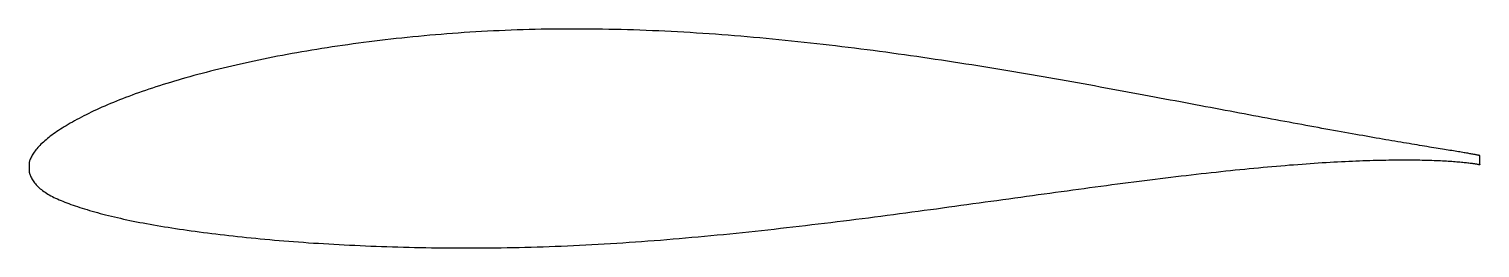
# Model space of a CAD drawing. Header units: metres. Extents: x -14.7 to 29.8, y -2.5 to 4.2.
import ezdxf

# ---------------------------------------------------------------- set-up
doc = ezdxf.new("R2010")
doc.units = ezdxf.units.M

msp = doc.modelspace()

# ---------------------------------------------------------------- linework, layer by layer
msp.add_lwpolyline([(29.799, 0.342), (29.798, 0.342), (29.796, 0.343), (29.792, 0.344), (29.786, 0.346), (29.778, 0.347), (29.769, 0.35), (29.758, 0.352), (29.745, 0.355), (29.731, 0.358), (29.714, 0.361), (29.697, 0.364), (29.677, 0.368), (29.656, 0.372), (29.633, 0.376), (29.609, 0.381), (29.582, 0.386), (29.555, 0.391), (29.525, 0.396), (29.494, 0.401), (29.461, 0.407), (29.426, 0.413), (29.39, 0.419), (29.352, 0.426), (29.312, 0.432), (29.271, 0.439), (29.228, 0.446), (29.184, 0.454), (29.138, 0.461), (29.09, 0.469), (29.04, 0.478), (28.989, 0.486), (28.936, 0.495), (28.882, 0.504), (28.826, 0.513), (28.768, 0.522), (28.709, 0.532), (28.648, 0.542), (28.586, 0.552), (28.522, 0.563), (28.456, 0.573), (28.389, 0.585), (28.32, 0.596), (28.249, 0.607), (28.177, 0.619), (28.104, 0.631), (28.029, 0.644), (27.952, 0.657), (27.874, 0.67), (27.794, 0.683), (27.713, 0.697), (27.63, 0.71), (27.545, 0.725), (27.459, 0.739), (27.372, 0.754), (27.283, 0.769), (27.192, 0.784), (27.1, 0.8), (27.007, 0.816), (26.912, 0.832), (26.815, 0.849), (26.717, 0.866), (26.618, 0.883), (26.517, 0.901), (26.415, 0.919), (26.311, 0.937), (26.206, 0.955), (26.099, 0.974), (25.992, 0.993), (25.882, 1.013), (25.771, 1.032), (25.659, 1.052), (25.546, 1.073), (25.431, 1.093), (25.314, 1.114), (25.197, 1.136), (25.078, 1.157), (24.957, 1.179), (24.836, 1.201), (24.713, 1.224), (24.588, 1.246), (24.463, 1.269), (24.336, 1.293), (24.208, 1.316), (24.078, 1.34), (23.948, 1.364), (23.816, 1.389), (23.682, 1.414), (23.548, 1.439), (23.412, 1.464), (23.276, 1.489), (23.138, 1.515), (22.998, 1.541), (22.858, 1.568), (22.716, 1.594), (22.574, 1.621), (22.43, 1.648), (22.285, 1.675), (22.139, 1.703), (21.991, 1.73), (21.843, 1.758), (21.693, 1.787), (21.543, 1.815), (21.391, 1.844), (21.239, 1.872), (21.085, 1.901), (20.93, 1.931), (20.774, 1.96), (20.618, 1.99), (20.46, 2.019), (20.301, 2.049), (20.141, 2.079), (19.981, 2.109), (19.819, 2.14), (19.657, 2.17), (19.493, 2.2), (19.329, 2.231), (19.163, 2.262), (18.997, 2.293), (18.83, 2.323), (18.662, 2.354), (18.493, 2.385), (18.324, 2.416), (18.153, 2.447), (17.982, 2.479), (17.81, 2.51), (17.637, 2.541), (17.464, 2.572), (17.29, 2.603), (17.114, 2.634), (16.939, 2.666), (16.762, 2.697), (16.585, 2.728), (16.407, 2.759), (16.228, 2.79), (16.049, 2.82), (15.869, 2.851), (15.689, 2.882), (15.508, 2.912), (15.326, 2.943), (15.144, 2.973), (14.961, 3.003), (14.777, 3.033), (14.593, 3.063), (14.409, 3.093), (14.223, 3.123), (14.038, 3.152), (13.852, 3.181), (13.665, 3.21), (13.478, 3.239), (13.291, 3.267), (13.103, 3.296), (12.914, 3.324), (12.726, 3.352), (12.537, 3.379), (12.347, 3.406), (12.157, 3.433), (11.967, 3.46), (11.776, 3.486), (11.585, 3.512), (11.394, 3.538), (11.203, 3.563), (11.011, 3.588), (10.819, 3.613), (10.627, 3.637), (10.434, 3.661), (10.241, 3.684), (10.048, 3.707), (9.855, 3.73), (9.662, 3.752), (9.469, 3.775), (9.275, 3.796), (9.081, 3.817), (8.887, 3.838), (8.693, 3.858), (8.499, 3.878), (8.305, 3.897), (8.111, 3.916), (7.917, 3.935), (7.723, 3.953), (7.529, 3.97), (7.334, 3.987), (7.14, 4.003), (6.946, 4.019), (6.752, 4.035), (6.558, 4.05), (6.364, 4.064), (6.17, 4.078), (5.976, 4.091), (5.782, 4.104), (5.589, 4.116), (5.396, 4.127), (5.202, 4.138), (5.009, 4.148), (4.817, 4.158), (4.624, 4.167), (4.432, 4.176), (4.239, 4.183), (4.048, 4.191), (3.856, 4.197), (3.665, 4.203), (3.474, 4.208), (3.283, 4.213), (3.093, 4.217), (2.902, 4.221), (2.713, 4.223), (2.523, 4.225), (2.335, 4.227), (2.146, 4.227), (1.958, 4.227), (1.77, 4.227), (1.583, 4.225), (1.396, 4.223), (1.21, 4.221), (1.024, 4.218), (0.839, 4.214), (0.654, 4.209), (0.47, 4.204), (0.286, 4.198), (0.103, 4.191), (-0.08, 4.184), (-0.262, 4.176), (-0.443, 4.167), (-0.624, 4.158), (-0.804, 4.148), (-0.984, 4.138), (-1.163, 4.127), (-1.341, 4.115), (-1.518, 4.103), (-1.695, 4.09), (-1.871, 4.076), (-2.047, 4.062), (-2.222, 4.048), (-2.396, 4.033), (-2.569, 4.017), (-2.741, 4.001), (-2.913, 3.984), (-3.084, 3.967), (-3.254, 3.949), (-3.423, 3.931), (-3.591, 3.912), (-3.759, 3.893), (-3.925, 3.873), (-4.091, 3.853), (-4.256, 3.832), (-4.42, 3.811), (-4.583, 3.79), (-4.745, 3.768), (-4.906, 3.746), (-5.066, 3.723), (-5.226, 3.7), (-5.384, 3.676), (-5.541, 3.652), (-5.698, 3.627), (-5.853, 3.602), (-6.007, 3.577), (-6.16, 3.551), (-6.313, 3.525), (-6.464, 3.498), (-6.614, 3.472), (-6.763, 3.444), (-6.911, 3.417), (-7.058, 3.389), (-7.203, 3.36), (-7.348, 3.332), (-7.491, 3.303), (-7.633, 3.273), (-7.775, 3.243), (-7.915, 3.213), (-8.053, 3.183), (-8.191, 3.152), (-8.327, 3.121), (-8.462, 3.09), (-8.596, 3.058), (-8.729, 3.027), (-8.861, 2.994), (-8.991, 2.962), (-9.12, 2.93), (-9.247, 2.897), (-9.374, 2.864), (-9.499, 2.83), (-9.623, 2.797), (-9.745, 2.763), (-9.867, 2.729), (-9.986, 2.695), (-10.105, 2.661), (-10.222, 2.626), (-10.338, 2.591), (-10.452, 2.556), (-10.566, 2.521), (-10.677, 2.486), (-10.788, 2.45), (-10.897, 2.415), (-11.004, 2.379), (-11.11, 2.343), (-11.215, 2.307), (-11.318, 2.271), (-11.42, 2.234), (-11.52, 2.198), (-11.619, 2.161), (-11.717, 2.125), (-11.813, 2.088), (-11.907, 2.051), (-12, 2.014), (-12.092, 1.976), (-12.182, 1.939), (-12.27, 1.902), (-12.357, 1.864), (-12.443, 1.827), (-12.527, 1.789), (-12.609, 1.751), (-12.69, 1.713), (-12.77, 1.675), (-12.848, 1.637), (-12.924, 1.599), (-12.999, 1.562), (-13.072, 1.524), (-13.143, 1.486), (-13.214, 1.448), (-13.282, 1.41), (-13.349, 1.373), (-13.414, 1.335), (-13.478, 1.298), (-13.54, 1.261), (-13.6, 1.224), (-13.659, 1.187), (-13.716, 1.151), (-13.772, 1.114), (-13.826, 1.078), (-13.878, 1.042), (-13.929, 1.006), (-13.978, 0.971), (-14.026, 0.935), (-14.072, 0.9), (-14.116, 0.864), (-14.158, 0.829), (-14.199, 0.794), (-14.238, 0.759), (-14.276, 0.725), (-14.312, 0.69), (-14.346, 0.656), (-14.379, 0.621), (-14.41, 0.587), (-14.439, 0.553), (-14.467, 0.519), (-14.492, 0.486), (-14.517, 0.453), (-14.539, 0.42), (-14.56, 0.387), (-14.579, 0.355), (-14.597, 0.324), (-14.613, 0.293), (-14.627, 0.264), (-14.639, 0.235), (-14.65, 0.208), (-14.659, 0.183), (-14.666, 0.16), (-14.672, 0.141), (-14.676, 0.126), (-14.679, 0.116), (-14.677, -0.168), (-14.676, -0.171), (-14.674, -0.177), (-14.669, -0.188), (-14.663, -0.205), (-14.656, -0.227), (-14.646, -0.252), (-14.635, -0.28), (-14.622, -0.31), (-14.607, -0.341), (-14.591, -0.372), (-14.573, -0.403), (-14.553, -0.434), (-14.532, -0.465), (-14.509, -0.495), (-14.484, -0.526), (-14.458, -0.556), (-14.429, -0.585), (-14.4, -0.615), (-14.368, -0.644), (-14.335, -0.672), (-14.3, -0.7), (-14.264, -0.728), (-14.226, -0.755), (-14.186, -0.782), (-14.145, -0.809), (-14.102, -0.835), (-14.057, -0.861), (-14.011, -0.887), (-13.963, -0.912), (-13.913, -0.937), (-13.862, -0.962), (-13.809, -0.986), (-13.754, -1.01), (-13.698, -1.034), (-13.64, -1.058), (-13.581, -1.082), (-13.52, -1.106), (-13.458, -1.129), (-13.393, -1.153), (-13.328, -1.176), (-13.26, -1.199), (-13.191, -1.223), (-13.121, -1.246), (-13.049, -1.269), (-12.975, -1.292), (-12.9, -1.315), (-12.823, -1.338), (-12.745, -1.361), (-12.665, -1.384), (-12.583, -1.407), (-12.5, -1.429), (-12.416, -1.451), (-12.33, -1.473), (-12.242, -1.495), (-12.153, -1.517), (-12.063, -1.539), (-11.97, -1.56), (-11.877, -1.581), (-11.782, -1.602), (-11.685, -1.623), (-11.588, -1.644), (-11.488, -1.664), (-11.387, -1.684), (-11.285, -1.704), (-11.181, -1.724), (-11.076, -1.743), (-10.969, -1.762), (-10.862, -1.782), (-10.752, -1.801), (-10.641, -1.819), (-10.529, -1.838), (-10.416, -1.856), (-10.301, -1.875), (-10.184, -1.893), (-10.067, -1.91), (-9.948, -1.928), (-9.828, -1.945), (-9.706, -1.963), (-9.583, -1.98), (-9.459, -1.996), (-9.333, -2.013), (-9.206, -2.029), (-9.078, -2.045), (-8.949, -2.061), (-8.818, -2.077), (-8.686, -2.092), (-8.553, -2.108), (-8.419, -2.123), (-8.283, -2.137), (-8.147, -2.152), (-8.009, -2.166), (-7.87, -2.18), (-7.729, -2.194), (-7.588, -2.207), (-7.445, -2.221), (-7.301, -2.234), (-7.156, -2.247), (-7.01, -2.259), (-6.863, -2.271), (-6.715, -2.283), (-6.566, -2.295), (-6.415, -2.306), (-6.264, -2.317), (-6.111, -2.328), (-5.958, -2.338), (-5.803, -2.348), (-5.648, -2.358), (-5.491, -2.367), (-5.333, -2.376), (-5.175, -2.385), (-5.015, -2.394), (-4.855, -2.402), (-4.693, -2.409), (-4.531, -2.417), (-4.368, -2.424), (-4.204, -2.431), (-4.038, -2.437), (-3.873, -2.443), (-3.706, -2.449), (-3.538, -2.455), (-3.369, -2.46), (-3.2, -2.465), (-3.03, -2.469), (-2.859, -2.473), (-2.687, -2.477), (-2.514, -2.48), (-2.341, -2.483), (-2.167, -2.485), (-1.992, -2.487), (-1.817, -2.489), (-1.64, -2.49), (-1.463, -2.491), (-1.286, -2.491), (-1.108, -2.491), (-0.929, -2.491), (-0.749, -2.49), (-0.569, -2.488), (-0.388, -2.486), (-0.206, -2.484), (-0.024, -2.481), (0.158, -2.478), (0.342, -2.474), (0.525, -2.469), (0.71, -2.464), (0.894, -2.459), (1.08, -2.453), (1.266, -2.446), (1.452, -2.439), (1.639, -2.432), (1.826, -2.424), (2.013, -2.415), (2.201, -2.406), (2.39, -2.397), (2.579, -2.387), (2.768, -2.377), (2.957, -2.366), (3.147, -2.354), (3.338, -2.342), (3.528, -2.33), (3.719, -2.317), (3.91, -2.304), (4.102, -2.29), (4.293, -2.276), (4.485, -2.261), (4.678, -2.246), (4.87, -2.23), (5.063, -2.214), (5.255, -2.198), (5.448, -2.181), (5.641, -2.164), (5.835, -2.147), (6.028, -2.129), (6.222, -2.11), (6.415, -2.092), (6.609, -2.073), (6.803, -2.054), (6.997, -2.034), (7.19, -2.014), (7.384, -1.993), (7.578, -1.973), (7.772, -1.952), (7.966, -1.931), (8.16, -1.909), (8.354, -1.887), (8.547, -1.866), (8.741, -1.843), (8.935, -1.821), (9.128, -1.798), (9.322, -1.775), (9.515, -1.752), (9.708, -1.729), (9.901, -1.705), (10.093, -1.682), (10.286, -1.658), (10.478, -1.634), (10.67, -1.61), (10.862, -1.585), (11.054, -1.561), (11.245, -1.536), (11.436, -1.511), (11.627, -1.487), (11.818, -1.462), (12.008, -1.436), (12.198, -1.411), (12.387, -1.386), (12.576, -1.361), (12.765, -1.335), (12.953, -1.31), (13.141, -1.285), (13.328, -1.259), (13.515, -1.233), (13.702, -1.208), (13.888, -1.182), (14.074, -1.157), (14.259, -1.131), (14.444, -1.106), (14.628, -1.08), (14.811, -1.055), (14.994, -1.03), (15.177, -1.004), (15.359, -0.979), (15.54, -0.954), (15.721, -0.929), (15.901, -0.904), (16.08, -0.879), (16.259, -0.854), (16.437, -0.83), (16.614, -0.805), (16.791, -0.781), (16.967, -0.757), (17.143, -0.733), (17.317, -0.709), (17.491, -0.686), (17.664, -0.662), (17.836, -0.639), (18.008, -0.616), (18.179, -0.593), (18.349, -0.571), (18.518, -0.548), (18.686, -0.526), (18.854, -0.504), (19.02, -0.483), (19.186, -0.461), (19.351, -0.44), (19.515, -0.42), (19.678, -0.399), (19.84, -0.379), (20.001, -0.359), (20.162, -0.339), (20.321, -0.319), (20.479, -0.3), (20.637, -0.282), (20.793, -0.263), (20.948, -0.245), (21.103, -0.227), (21.256, -0.21), (21.408, -0.193), (21.559, -0.176), (21.71, -0.16), (21.859, -0.143), (22.007, -0.128), (22.154, -0.112), (22.299, -0.097), (22.444, -0.083), (22.588, -0.068), (22.73, -0.054), (22.871, -0.041), (23.011, -0.028), (23.15, -0.015), (23.288, -0.002), (23.425, 0.01), (23.56, 0.021), (23.694, 0.033), (23.827, 0.044), (23.959, 0.055), (24.089, 0.065), (24.218, 0.075), (24.346, 0.084), (24.473, 0.094), (24.598, 0.102), (24.722, 0.111), (24.845, 0.119), (24.966, 0.127), (25.086, 0.134), (25.205, 0.141), (25.322, 0.148), (25.438, 0.154), (25.553, 0.16), (25.667, 0.166), (25.779, 0.171), (25.889, 0.176), (25.998, 0.181), (26.106, 0.185), (26.212, 0.189), (26.317, 0.193), (26.421, 0.196), (26.523, 0.199), (26.624, 0.202), (26.723, 0.204), (26.821, 0.207), (26.917, 0.208), (27.012, 0.21), (27.105, 0.211), (27.197, 0.212), (27.287, 0.213), (27.376, 0.213), (27.464, 0.213), (27.549, 0.213), (27.634, 0.213), (27.717, 0.212), (27.798, 0.211), (27.878, 0.21), (27.956, 0.209), (28.032, 0.207), (28.107, 0.205), (28.181, 0.203), (28.253, 0.201), (28.323, 0.199), (28.392, 0.196), (28.459, 0.194), (28.525, 0.191), (28.589, 0.188), (28.651, 0.185), (28.712, 0.182), (28.771, 0.178), (28.829, 0.175), (28.885, 0.171), (28.939, 0.168), (28.992, 0.164), (29.043, 0.16), (29.092, 0.156), (29.14, 0.152), (29.186, 0.148), (29.231, 0.144), (29.274, 0.14), (29.315, 0.136), (29.354, 0.132), (29.392, 0.128), (29.429, 0.124), (29.463, 0.119), (29.496, 0.115), (29.527, 0.111), (29.557, 0.107), (29.585, 0.104), (29.611, 0.1), (29.635, 0.096), (29.658, 0.092), (29.679, 0.089), (29.699, 0.086), (29.717, 0.083), (29.733, 0.08), (29.747, 0.077), (29.76, 0.074), (29.771, 0.072), (29.78, 0.07), (29.788, 0.068), (29.794, 0.066), (29.798, 0.065), (29.801, 0.064), (29.802, 0.064)], close=True)

doc.saveas('drawing.dxf')
